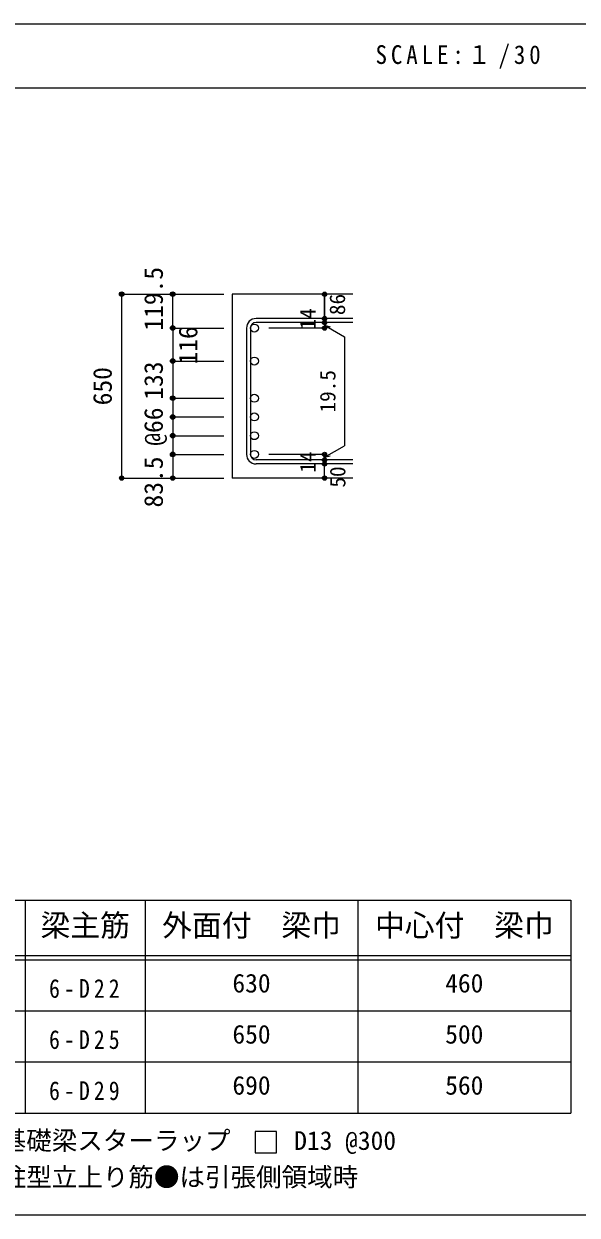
# Model space of a CAD drawing. Units: millimetres at full size, sheet at 1:30, with parts at other scales. Extents: x -5973 to 5954, y -4195 to 4201.
# Drawn here: x 1683 to 3633, y 3 to 4201 of the extents above; entities that cross this region are included whole.
import ezdxf
from ezdxf.enums import TextEntityAlignment as Align

# ---------------------------------------------------------------- set-up
doc = ezdxf.new("R2010")
doc.units = ezdxf.units.MM
doc.header["$LTSCALE"] = 30
doc.header["$PDMODE"] = 32
doc.header["$PDSIZE"] = 15
for name, color, linetype in [('0-1_躯体線', 2, 'Continuous'), ('0-5_基礎梁筋', 7, 'Continuous'), ('0-6_スタラップ筋', 7, 'Continuous'), ('0-D_寸法', 4, 'Continuous'), ('6-7_文字', 7, 'Continuous'), ('6-E_枠', 7, 'Continuous'), ('F-0_枠', 6, 'Continuous')]:
    doc.layers.add(name, color=color, linetype=linetype)
doc.styles.add('ＭＳ ゴシック', font='')
doc.styles.get('ＭＳ ゴシック').set_extended_font_data('MS Gothic')

msp = doc.modelspace()

# ---------------------------------------------------------------- linework, layer by layer
at = {"layer": '0-1_躯体線'}
for p, q in [((2842.44, 3248.3), (2417.44, 3248.3)), ((2417.44, 3248.3), (2417.44, 2600.3)), ((2842.44, 2600.3), (2417.44, 2600.3))]:
    msp.add_line(p, q, dxfattribs=at)
at = {"layer": '0-5_基礎梁筋', "color": 3}
for centre in [(2495.44, 3129.1), (2495.44, 3012.8), (2495.44, 2881.8), (2495.44, 2815.8), (2495.44, 2749.8), (2495.44, 2683.8)]:
    msp.add_circle(centre, 14, dxfattribs=at)
at = {"layer": '0-5_基礎梁筋'}
for p in [(2027.44, 3248.3), (2027.44, 2600.3)]:
    msp.add_point(p, dxfattribs=at)
at = {"layer": '0-6_スタラップ筋'}
for p, q in [((2842.44, 3162.6), (2500.94, 3162.6)), ((2467.44, 3129.1), (2467.44, 2683.8)), ((2481.44, 3129.1), (2481.44, 2683.8)), ((2842.44, 3148.6), (2500.94, 3148.6)), ((2842.44, 2664.3), (2500.94, 2664.3)), ((2842.44, 2650.3), (2500.94, 2650.3))]:
    msp.add_line(p, q, dxfattribs=at)
for centre, radius, start, end in [((2500.94, 3129.1), 33.5, 90, 180), ((2500.94, 3129.1), 19.5, 90, 180), ((2500.94, 2683.8), 33.5, 180, 270), ((2500.94, 2683.8), 19.5, 180, 270)]:
    msp.add_arc(centre, radius, start, end, dxfattribs=at)
at = {"layer": '0-D_寸法'}
for p, q in [((2027.44, 3248.3), (2207.44, 3248.3)), ((2027.44, 3248.3), (2207.44, 3248.3)), ((2027.44, 2600.3), (2027.44, 3248.3)), ((2207.44, 3129.1), (2207.44, 3248.3)), ((2207.44, 3248.3), (2387.44, 3248.3)), ((2207.44, 3248.3), (2387.44, 3248.3)), ((2742.44, 3148.6), (2742.44, 3162.6)), ((2207.44, 3129.1), (2387.44, 3129.1)), ((2207.44, 3129.1), (2207.44, 3012.8)), ((2742.44, 3129.1), (2546.35, 3129.1)), ((2742.44, 3148.6), (2742.44, 3129.1)), ((2742.44, 3138.85), (2761.76, 3133.68)), ((2742.44, 3138.85), (2812.5, 3098.4)), ((2812.5, 3098.4), (2812.5, 2714.5)), ((2207.44, 3012.8), (2387.44, 3012.8)), ((2207.44, 3012.8), (2387.44, 3012.8)), ((2207.44, 3012.8), (2207.44, 2881.8)), ((2207.44, 2881.8), (2387.44, 2881.8)), ((2207.44, 2881.8), (2387.44, 2881.8)), ((2207.44, 2815.8), (2387.44, 2815.8)), ((2207.44, 2749.8), (2387.44, 2749.8)), ((2742.44, 2674.05), (2812.5, 2714.5)), ((2207.44, 2683.8), (2387.44, 2683.8)), ((2742.44, 2683.8), (2546.35, 2683.8)), ((2742.44, 2664.3), (2742.44, 2683.8)), ((2742.44, 2674.05), (2761.76, 2679.23)), ((2742.44, 2650.3), (2742.44, 2664.3)), ((2742.44, 2600.3), (2742.44, 2650.3)), ((2027.44, 2600.3), (2207.44, 2600.3)), ((2207.44, 2600.3), (2387.44, 2600.3))]:
    msp.add_line(p, q, dxfattribs=at)
for points in [[(2742.44, 3248.3), (2742.44, 3162.6), (2742.44, 3248.3)], [(2207.44, 2881.8), (2207.44, 2683.8), (2207.44, 2600.3)]]:
    msp.add_lwpolyline(points, dxfattribs=at)
for centre, radius in [((2027.44, 3248.3), 8), ((2027.44, 3248.3), 7.2), ((2027.44, 3248.3), 6.4), ((2027.44, 3248.3), 5.6), ((2027.44, 3248.3), 4.8), ((2027.44, 3248.3), 4), ((2027.44, 3248.3), 3.2), ((2027.44, 3248.3), 2.4), ((2027.44, 3248.3), 1.6), ((2027.44, 3248.3), 0.8), ((2207.44, 3248.3), 8), ((2207.44, 3248.3), 7.2), ((2207.44, 3248.3), 6.4), ((2207.44, 3248.3), 5.6), ((2207.44, 3248.3), 4.8), ((2207.44, 3248.3), 4), ((2207.44, 3248.3), 3.2), ((2207.44, 3248.3), 2.4), ((2207.44, 3248.3), 1.6), ((2207.44, 3248.3), 0.8), ((2742.44, 3248.3), 4), ((2742.44, 3248.3), 3.6), ((2742.44, 3248.3), 3.2), ((2742.44, 3248.3), 2.8), ((2742.44, 3248.3), 2.4), ((2742.44, 3248.3), 2), ((2742.44, 3248.3), 1.6), ((2742.44, 3248.3), 1.2), ((2742.44, 3248.3), 0.8), ((2742.44, 3248.3), 0.4), ((2742.44, 3162.6), 4), ((2742.44, 3148.6), 4), ((2742.44, 3162.6), 3.6), ((2742.44, 3148.6), 3.6), ((2742.44, 3162.6), 3.2), ((2742.44, 3148.6), 3.2), ((2742.44, 3162.6), 2.8), ((2742.44, 3148.6), 2.8), ((2742.44, 3162.6), 2.4), ((2742.44, 3148.6), 2.4), ((2742.44, 3162.6), 2), ((2742.44, 3148.6), 2), ((2742.44, 3162.6), 1.6), ((2742.44, 3148.6), 1.6), ((2742.44, 3162.6), 1.2), ((2742.44, 3148.6), 1.2), ((2742.44, 3162.6), 0.8), ((2742.44, 3148.6), 0.8), ((2742.44, 3162.6), 0.4), ((2742.44, 3148.6), 0.4), ((2207.44, 3129.1), 8), ((2207.44, 3129.1), 7.2), ((2207.44, 3129.1), 6.4), ((2207.44, 3129.1), 5.6), ((2207.44, 3129.1), 4.8), ((2207.44, 3129.1), 4), ((2207.44, 3129.1), 3.2), ((2207.44, 3129.1), 2.4), ((2207.44, 3129.1), 1.6), ((2207.44, 3129.1), 0.8), ((2742.44, 3129.1), 4), ((2742.44, 3129.1), 3.6), ((2742.44, 3129.1), 3.2), ((2742.44, 3129.1), 2.8), ((2742.44, 3129.1), 2.4), ((2742.44, 3129.1), 2), ((2742.44, 3129.1), 1.6), ((2742.44, 3129.1), 1.2), ((2742.44, 3129.1), 0.8), ((2742.44, 3129.1), 0.4), ((2207.44, 3012.8), 8), ((2207.44, 3012.8), 7.2), ((2207.44, 3012.8), 6.4), ((2207.44, 3012.8), 5.6), ((2207.44, 3012.8), 4.8), ((2207.44, 3012.8), 4), ((2207.44, 3012.8), 3.2), ((2207.44, 3012.8), 2.4), ((2207.44, 3012.8), 1.6), ((2207.44, 3012.8), 0.8), ((2207.44, 2881.8), 8), ((2207.44, 2881.8), 7.2), ((2207.44, 2881.8), 6.4), ((2207.44, 2881.8), 5.6), ((2207.44, 2881.8), 4.8), ((2207.44, 2881.8), 4), ((2207.44, 2881.8), 3.2), ((2207.44, 2881.8), 2.4), ((2207.44, 2881.8), 1.6), ((2207.44, 2881.8), 0.8), ((2207.44, 2815.8), 8), ((2207.44, 2815.8), 7.2), ((2207.44, 2815.8), 6.4), ((2207.44, 2815.8), 5.6), ((2207.44, 2815.8), 4.8), ((2207.44, 2815.8), 4), ((2207.44, 2815.8), 3.2), ((2207.44, 2815.8), 2.4), ((2207.44, 2815.8), 1.6), ((2207.44, 2815.8), 0.8), ((2207.44, 2749.8), 8), ((2207.44, 2749.8), 7.2), ((2207.44, 2749.8), 6.4), ((2207.44, 2749.8), 5.6), ((2207.44, 2749.8), 4.8), ((2207.44, 2749.8), 4), ((2207.44, 2749.8), 3.2), ((2207.44, 2749.8), 2.4), ((2207.44, 2749.8), 1.6), ((2207.44, 2749.8), 0.8), ((2207.44, 2683.8), 8), ((2207.44, 2683.8), 7.2), ((2207.44, 2683.8), 6.4), ((2207.44, 2683.8), 5.6), ((2207.44, 2683.8), 4.8), ((2207.44, 2683.8), 4), ((2207.44, 2683.8), 3.2), ((2742.44, 2683.8), 4), ((2742.44, 2683.8), 3.6), ((2742.44, 2683.8), 3.2), ((2207.44, 2683.8), 2.4), ((2207.44, 2683.8), 1.6), ((2207.44, 2683.8), 0.8), ((2742.44, 2664.3), 4), ((2742.44, 2650.3), 4), ((2742.44, 2664.3), 3.6), ((2742.44, 2650.3), 3.6), ((2742.44, 2664.3), 3.2), ((2742.44, 2650.3), 3.2), ((2742.44, 2683.8), 2.8), ((2742.44, 2664.3), 2.8), ((2742.44, 2650.3), 2.8), ((2742.44, 2683.8), 2.4), ((2742.44, 2664.3), 2.4), ((2742.44, 2650.3), 2.4), ((2742.44, 2683.8), 2), ((2742.44, 2664.3), 2), ((2742.44, 2650.3), 2), ((2742.44, 2683.8), 1.6), ((2742.44, 2664.3), 1.6), ((2742.44, 2650.3), 1.6), ((2742.44, 2683.8), 1.2), ((2742.44, 2664.3), 1.2), ((2742.44, 2650.3), 1.2), ((2742.44, 2683.8), 0.8), ((2742.44, 2664.3), 0.8), ((2742.44, 2650.3), 0.8), ((2742.44, 2683.8), 0.4), ((2742.44, 2664.3), 0.4), ((2742.44, 2650.3), 0.4), ((2027.44, 2600.3), 7.2), ((2027.44, 2600.3), 6.4), ((2027.44, 2600.3), 5.6), ((2027.44, 2600.3), 4.8), ((2027.44, 2600.3), 4), ((2027.44, 2600.3), 3.2), ((2207.44, 2600.3), 7.2), ((2207.44, 2600.3), 6.4), ((2207.44, 2600.3), 5.6), ((2207.44, 2600.3), 4.8), ((2207.44, 2600.3), 4), ((2207.44, 2600.3), 3.2), ((2742.44, 2600.3), 4), ((2742.44, 2600.3), 3.6), ((2742.44, 2600.3), 3.2), ((2742.44, 2600.3), 2.8), ((2027.44, 2600.3), 2.4), ((2027.44, 2600.3), 1.6), ((2027.44, 2600.3), 0.8), ((2207.44, 2600.3), 2.4), ((2207.44, 2600.3), 1.6), ((2207.44, 2600.3), 0.8), ((2742.44, 2600.3), 2.4), ((2742.44, 2600.3), 2), ((2742.44, 2600.3), 1.6), ((2742.44, 2600.3), 1.2), ((2742.44, 2600.3), 0.8), ((2742.44, 2600.3), 0.4)]:
    msp.add_circle(centre, radius, dxfattribs=at)
at = {"layer": '0-D_寸法', "color": 7}
for p in [(2027.44, 3248.3), (2207.44, 3248.3), (2742.44, 3248.3), (2742.44, 3162.6), (2742.44, 3148.6), (2207.44, 3129.1), (2207.44, 3129.1), (2742.44, 3129.1), (2207.44, 3012.8), (2207.44, 3012.8), (2207.44, 2881.8), (2207.44, 2881.8), (2207.44, 2815.8), (2207.44, 2815.8), (2207.44, 2815.8), (2207.44, 2749.8), (2207.44, 2749.8), (2207.44, 2749.8), (2207.44, 2683.8), (2207.44, 2683.8), (2207.44, 2683.8), (2742.44, 2683.8), (2742.44, 2683.8), (2742.44, 2664.3), (2742.44, 2650.3), (2027.44, 2600.3), (2207.44, 2600.3), (2742.44, 2600.3)]:
    msp.add_point(p, dxfattribs=at)
at = {"layer": '6-7_文字'}
msp.add_lwpolyline([(2497.75, 222.58), (2572.75, 222.58), (2572.75, 297.58), (2497.75, 297.58)], close=True, dxfattribs=at)
at = {"layer": '6-E_枠', "color": 3}
for p, q in [((1447.71, 1112.77), (3610.24, 1112.77)), ((3610.24, 1112.77), (3610.24, 362.77)), ((1447.71, 362.77), (3610.24, 362.77))]:
    msp.add_line(p, q, dxfattribs=at)
at = {"layer": '6-E_枠'}
for p, q in [((1687.71, 1112.77), (1687.71, 362.77)), ((2110.24, 1112.77), (2110.24, 362.77)), ((2860.24, 1112.77), (2860.24, 362.77)), ((1447.71, 917.77), (3610.24, 917.77)), ((1447.71, 902.77), (3610.24, 902.77)), ((1447.71, 722.77), (3610.24, 722.77)), ((1447.71, 542.77), (3610.24, 542.77))]:
    msp.add_line(p, q, dxfattribs=at)
at = {"layer": 'F-0_枠'}
msp.add_line((-5972.88, 4201.15), (5954.1, 4201.15), dxfattribs=at)
at = {"layer": 'F-0_枠', "color": 2}
for p, q in [((-5972.88, 3976.15), (3723.6, 3976.15)), ((3723.6, 2.95), (-5972.88, 2.95))]:
    msp.add_line(p, q, dxfattribs=at)

# ---------------------------------------------------------------- texts
at = {"layer": '0-D_寸法', "style": 'ＭＳ ゴシック'}
for s, height, p in [('119.5', 65.98, (2192.44, 3119.95)), ('86', 54.99, (2831.33, 3174.71)), ('14', 54.99, (2727.21, 3123.94)), ('116', 65.98, (2314.07, 3000.72)), ('650', 65.98, (2012.44, 2856.8)), ('133', 65.98, (2192.44, 2876.55)), ('19.5', 54.99, (2797.5, 2831.45)), ('@66', 65.98, (2192.41, 2714.43)), ('14', 54.99, (2727.18, 2619.62)), ('83.5', 65.98, (2192.44, 2496.8)), ('50', 54.99, (2832.44, 2566.8))]:
    msp.add_text(s, height=height, rotation=90, dxfattribs=at).set_placement(p, align=Align.BOTTOM_LEFT)
at = {"layer": '6-7_文字', "color": 2, "style": 'ＭＳ ゴシック'}
for s, p in [('梁主筋', (1741.48, 962.77)), ('外面付\u3000梁巾', (2170.24, 962.77)), ('中心付\u3000梁巾', (2920.24, 962.77))]:
    msp.add_text(s, height=76.98, dxfattribs=at).set_placement(p, align=Align.BOTTOM_LEFT)
at = {"layer": '6-7_文字', "style": 'ＭＳ ゴシック'}
for s, p in [('630', (2417.74, 767.77)), ('460', (3167.74, 767.77)), ('650', (2417.74, 587.77)), ('500', (3167.74, 587.77)), ('690', (2417.74, 407.77)), ('560', (3167.74, 407.77)), ('※ 基礎梁スターラップ     D13 @300', (1466.27, 213.19)), ('※ 柱型立上り筋●は引張側領域時', (1466.27, 84.68))]:
    msp.add_text(s, height=65.98, dxfattribs=at).set_placement(p, align=Align.BOTTOM_LEFT)
at = {"layer": '6-7_文字', "color": 2, "insert": (2922.26, 4043.65), "char_height": 65.98, "attachment_point": 7, "style": 'ＭＳ ゴシック'}
msp.add_mtext('\\T1.34;\\W0.9;SCALE:１/30', dxfattribs=at)
at = {"layer": '6-7_文字', "char_height": 65.98, "attachment_point": 7, "style": 'ＭＳ ゴシック'}
for s, insert in [('\\T1.38;\\W0.85;6-D22', (1771.48, 767.77)), ('\\T1.38;\\W0.85;6-D25', (1771.48, 587.77)), ('\\T1.38;\\W0.85;6-D29', (1771.48, 407.77))]:
    msp.add_mtext(s, dxfattribs=dict(at, insert=insert))

doc.saveas('drawing.dxf')
